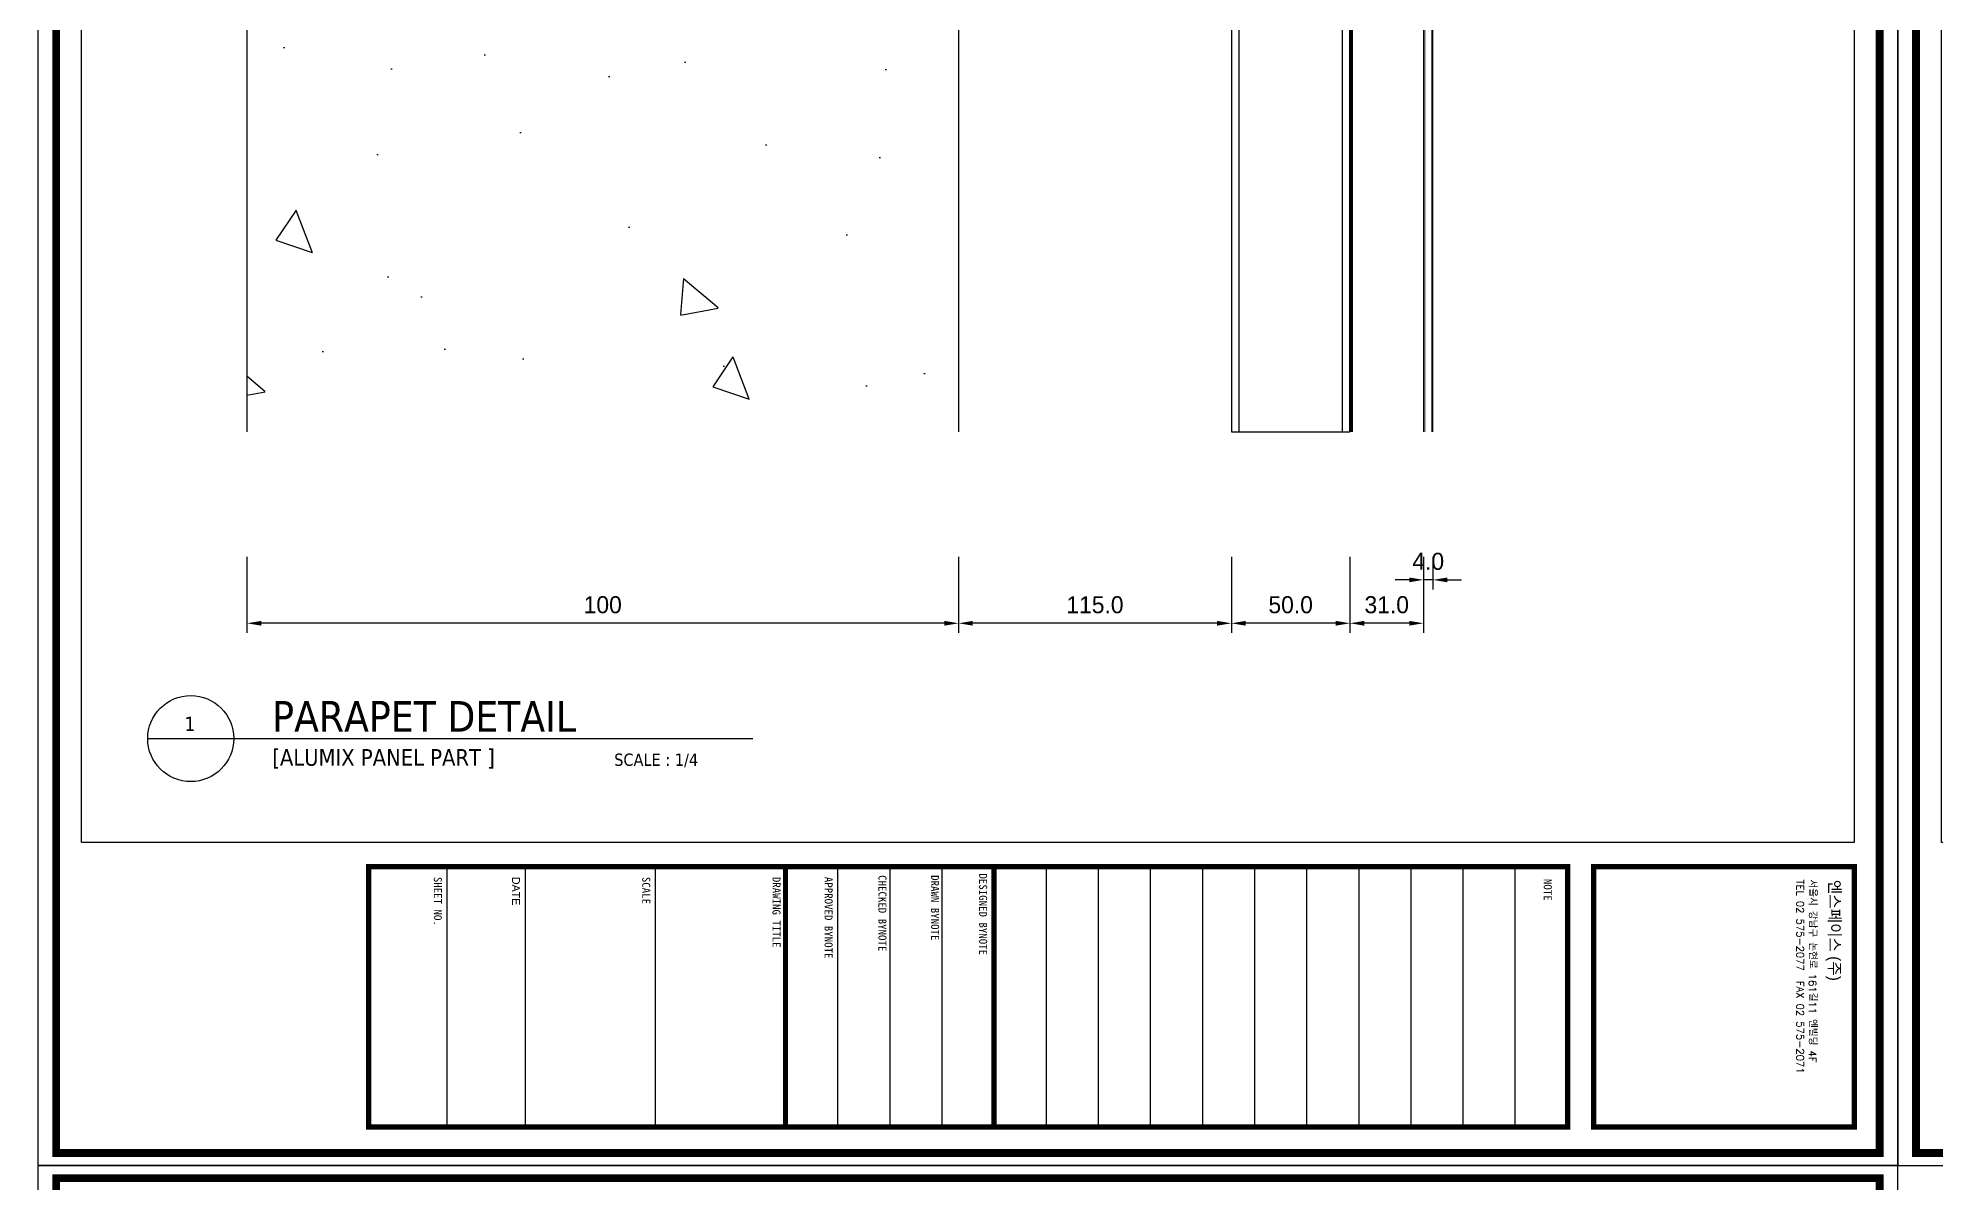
# Model space of a CAD drawing. Header units: millimetres. Extents: x 7297 to 60227, y -7497 to 19324.
# Drawn here: x 14381 to 15180, y 10069 to 10551 of the extents above; entities that cross this region are included whole.
import ezdxf

# ---------------------------------------------------------------- set-up
doc = ezdxf.new("R2010")
doc.units = ezdxf.units.MM
doc.linetypes.add('HIDDEN', pattern=[0.375, 0.25, -0.125])
doc.layers.add('NS_AL_PANEL', color=32, linetype='Continuous', lineweight=9)
for name, color, linetype in [('NS_COL_WHITE', 7, 'Continuous'), ('NS_COL_YELLOW', 2, 'Continuous'), ('NS_CON', 8, 'Continuous'), ('NS_DIM', 1, 'Continuous'), ('NS_FORM', 7, 'Continuous'), ('NS_FRAME', 253, 'Continuous'), ('NS_TEXT', 2, 'Continuous'), ('NS_WATERPROOF', 150, 'Continuous')]:
    doc.layers.add(name, color=color, linetype=linetype)
doc.styles.add('Expo M', font='Expo M.ttf')
doc.styles.add('HGTXT', font='romans.shx', dxfattribs={"bigfont": 'whgtxt.shx'})
doc.dimstyles.new('N-SPACE', dxfattribs={"dimscale": 4, "dimtxt": 1.8, "dimasz": 1.5, "dimexe": 1, "dimexo": 1, "dimgap": 1, "dimtad": 1, "dimtoh": 1, "dimdec": 1, "dimzin": 1, "dimdsep": 46, "dimtxsty": 'Expo M', "dimcen": 2, "dimclrd": 1, "dimclre": 1, "dimclrt": 2, "dimadec": 1, "dimazin": 0, "dimtfac": 1, "dimtdec": 1, "dimtix": 1, "dimtmove": 1, "dimatfit": 3, "dimfxl": 1, "dimtolj": 1, "dimtzin": 1, "dimarcsym": 0})

# ---------------------------------------------------------------- blocks, each defined once
blk = doc.blocks.new('AL-TEMPLATE')
at = {"color": 8}
for p, q in [((2716.817341244991, 1392.968256307027), (2800.017341244944, 1392.968256307027)), ((2716.817341244991, 1376.328256307072), (2800.017341244944, 1376.328256307072)), ((2716.817341244991, 1359.688256307058), (2800.017341244944, 1359.688256307058)), ((2716.817341244991, 1343.048256307044), (2800.017341244944, 1343.048256307044)), ((2716.817341244991, 1326.40825630703), (2800.017341244944, 1326.40825630703)), ((2716.817341244991, 1309.768256307074), (2800.017341244944, 1309.768256307074)), ((2716.817341244991, 1293.12825630706), (2800.017341244944, 1293.12825630706)), ((2716.817341244991, 1276.488256307046), (2800.017341244944, 1276.488256307046)), ((2716.817341244991, 1259.848256307032), (2800.017341244944, 1259.848256307032)), ((2716.817341244991, 1243.208256307193), (2800.017341244944, 1243.208256307193)), ((2716.817341244991, 1209.928256307106), (2800.017341244944, 1209.928256307106)), ((2716.817341244991, 1193.288256307093), (2800.017341244944, 1193.288256307093)), ((2716.817341244991, 1176.648256307137), (2800.017341244944, 1176.648256307137)), ((2716.817341244991, 1118.408256307088), (2800.017341244944, 1118.408256307088)), ((2716.817341244991, 1076.808256307053), (2800.017341244944, 1076.808256307053)), ((2716.817341244991, 1051.848256307032), (2800.017341244944, 1051.848256307032))]:
    blk.add_line(p, q, dxfattribs=at)
at = {"color": 7, "ltscale": 2}
blk.add_lwpolyline([(1972.337341245009, 1515.248256307055), (1972.337341245009, 921.2482563070553), (2812.337341245009, 921.2482563070553), (2812.337341245009, 1515.248256307055)], close=True, dxfattribs=at)
at = {"color": 8}
for points, const_width in [([(1976.337341245009, 1509.448256307067), (2808.337341245009, 1509.448256307067), (2808.337341245009, 927.0482563070436), (1976.337341245009, 927.0482563070436)], 2.49600000000001), ([(2716.817341244991, 1501.315819858999), (2800.017341244944, 1501.315819858999), (2800.017341244944, 1418.115819859046), (2716.817341244991, 1418.115819859046)], 1.664000000000007), ([(2716.817341244991, 1409.795819859039), (2800.017341244944, 1409.795819859039), (2800.017341244944, 1026.888256307069), (2716.817341244991, 1026.888256307069)], 1.664000000000007)]:
    blk.add_lwpolyline(points, close=True, dxfattribs=dict(at, const_width=const_width))
at = {"color": 9}
blk.add_lwpolyline([(1984.073093346065, 1501.315819858999), (2709.081589143934, 1501.315819858999), (2709.081589143934, 935.1806927550533), (1984.073093346065, 935.1806927550533)], close=True, dxfattribs=at)
at = {"color": 8, "const_width": 1.664000000000007}
for points in [[(2716.817341244991, 1226.56825630712), (2800.017341244944, 1226.56825630712)], [(2716.817341244991, 1160.008256307123), (2800.017341244944, 1160.008256307123)]]:
    blk.add_lwpolyline(points, dxfattribs=at)
at = {"color": 146, "true_color": 0x105689, "insert": (2721.064084730931, 1496.933776893115), "char_height": 3.669809794559644, "attachment_point": 1, "style": 'HGTXT'}
blk.add_mtext('{\\fExpo M|b0|i0|c129|p18;엔스페이스 (주)}', dxfattribs=at)
at = {"insert": (2720.942790329573, 1489.171685933317), "char_height": 2.348678268518172, "attachment_point": 1, "style": 'HGTXT'}
blk.add_mtext('서울시 강남구 논현로 161길11 엔빌딩 4F\\PTEL 02 575-2077  FAX 02 575-2071', dxfattribs=at)
at = {"color": 8, "char_height": 2.555904000000012, "attachment_point": 1}
for s, insert, width in [('NOTE', (2720.758984766413, 1404.725116502454), 438.9675663360018), ('DESIGNED BYNOTE', (2719.009706649907, 1224.393257073029), 438.9675663360018), ('DRAWN BYNOTE', (2719.557141416684, 1209.040793254466), 438.9675663360018), ('CHECKED BYNOTE', (2719.557141416684, 1192.245637713368), 438.9675663360018), ('APPROVED BYNOTE', (2720.104568006915, 1175.040101810959), 438.9675663360018), ('DRAWING TITLE', (2720.104568006915, 1158.400101811003), 438.9675264000018), ('SCALE', (2720.104568006915, 1116.800101810968), 438.9675264000018), ('{\\fﾱﾼﾸﾲ|b0|i0|c129|p49;DATE}', (2720.104568006915, 1075.200101810875), 438.9675264000018), ('SHEET NO.', (2720.104568006915, 1050.240101810912), 438.9675264000018)]:
    blk.add_mtext(s, dxfattribs=dict(at, insert=insert, width=width))
blk = doc.blocks.new('*U211')
blk.add_lwpolyline([(0, 0), (50, 0), (50, 540.6167086481364), (0, 540.6167086481364)], close=True)
at = {"linetype": 'HIDDEN'}
blk.add_lwpolyline([(3.199999999999818, 0), (46.80000000000018, 0), (46.80000000000018, 540.6167086481364), (3.199999999999818, 540.6167086481364)], close=True, dxfattribs=at)
blk = doc.blocks.new('*D355')
at = {"layer": 'NS_DIM', "color": 1, "lineweight": -2, "transparency": 16777216}
for p, q in [((14468.62191735153, 10332.29809335801), (14468.62191735153, 10300.34602676816)), ((14768.62191735164, 10332.29809335795), (14768.62191735164, 10300.34602676816)), ((14762.62191735164, 10304.34602676816), (14474.62191735153, 10304.34602676816))]:
    blk.add_line(p, q, dxfattribs=at)
at = {"layer": 'NS_DIM', "color": 1, "transparency": 16777216}
for points in [[(14474.62191735153, 10305.34602676816), (14474.62191735153, 10303.34602676816), (14468.62191735153, 10304.34602676816)], [(14762.62191735164, 10305.34602676816), (14762.62191735164, 10303.34602676816), (14768.62191735164, 10304.34602676816)]]:
    blk.add_solid(points, dxfattribs=at)
at = {"layer": 'NS_DIM', "color": 2, "transparency": 16777216, "insert": (14618.62191735158, 10312.12602676816), "char_height": 7.2, "attachment_point": 5, "style": 'Expo M'}
blk.add_mtext('\\A1;100', dxfattribs=at)
blk = doc.blocks.new('*D354')
at = {"layer": 'NS_DIM', "color": 1, "lineweight": -2, "transparency": 16777216}
for p, q in [((14883.62191735193, 10332.29809335798), (14883.62191735193, 10300.34602676816)), ((14933.62191735193, 10332.29809335795), (14933.62191735193, 10300.34602676816)), ((14927.62191735193, 10304.34602676816), (14889.62191735193, 10304.34602676816))]:
    blk.add_line(p, q, dxfattribs=at)
at = {"layer": 'NS_DIM', "color": 1, "transparency": 16777216}
for points in [[(14889.62191735193, 10305.34602676816), (14889.62191735193, 10303.34602676816), (14883.62191735193, 10304.34602676816)], [(14927.62191735193, 10305.34602676816), (14927.62191735193, 10303.34602676816), (14933.62191735193, 10304.34602676816)]]:
    blk.add_solid(points, dxfattribs=at)
at = {"layer": 'NS_DIM', "color": 2, "transparency": 16777216, "insert": (14908.62191735193, 10312.12602676816), "char_height": 7.2, "attachment_point": 5, "style": 'Expo M'}
blk.add_mtext('\\A1;50.0', dxfattribs=at)
blk = doc.blocks.new('*D353')
at = {"layer": 'NS_DIM', "color": 1, "lineweight": -2, "transparency": 16777216}
for p, q in [((14933.62191735193, 10332.29809335795), (14933.62191735193, 10300.34602676816)), ((14964.62191735211, 10332.29809335795), (14964.62191735211, 10300.34602676816)), ((14958.62191735211, 10304.34602676816), (14939.62191735193, 10304.34602676816))]:
    blk.add_line(p, q, dxfattribs=at)
at = {"layer": 'NS_DIM', "color": 1, "transparency": 16777216}
for points in [[(14939.62191735193, 10305.34602676816), (14939.62191735193, 10303.34602676816), (14933.62191735193, 10304.34602676816)], [(14958.62191735211, 10305.34602676816), (14958.62191735211, 10303.34602676816), (14964.62191735211, 10304.34602676816)]]:
    blk.add_solid(points, dxfattribs=at)
at = {"layer": 'NS_DIM', "color": 2, "transparency": 16777216, "insert": (14949.12191735202, 10312.12602676816), "char_height": 7.2, "attachment_point": 5, "style": 'Expo M'}
blk.add_mtext('\\A1;31.0', dxfattribs=at)
blk = doc.blocks.new('*D352')
at = {"layer": 'NS_DIM', "color": 1, "lineweight": -2, "transparency": 16777216}
for p, q in [((14964.62191735211, 10332.29809335795), (14964.62191735211, 10318.6521622502)), ((14968.62191735205, 10332.29809335795), (14968.62191735205, 10318.6521622502)), ((14958.62191735211, 10322.6521622502), (14952.62191735211, 10322.6521622502)), ((14968.62191735205, 10322.6521622502), (14964.62191735211, 10322.6521622502)), ((14974.62191735205, 10322.6521622502), (14980.62191735205, 10322.6521622502))]:
    blk.add_line(p, q, dxfattribs=at)
at = {"layer": 'NS_DIM', "color": 1, "transparency": 16777216}
for points in [[(14958.62191735211, 10323.6521622502), (14958.62191735211, 10321.6521622502), (14964.62191735211, 10322.6521622502)], [(14974.62191735205, 10323.6521622502), (14974.62191735205, 10321.6521622502), (14968.62191735205, 10322.6521622502)]]:
    blk.add_solid(points, dxfattribs=at)
at = {"layer": 'NS_DIM', "color": 2, "transparency": 16777216, "insert": (14966.62191735208, 10330.4321622502), "char_height": 7.2, "attachment_point": 5, "style": 'Expo M'}
blk.add_mtext('\\A1;4.0', dxfattribs=at)
blk = doc.blocks.new('*D351')
at = {"layer": 'NS_DIM', "color": 1, "lineweight": -2, "transparency": 16777216}
for p, q in [((14768.62191735164, 10332.29809335798), (14768.62191735164, 10300.34602676816)), ((14883.62191735193, 10332.29809335798), (14883.62191735193, 10300.34602676816)), ((14877.62191735193, 10304.34602676816), (14774.62191735164, 10304.34602676816))]:
    blk.add_line(p, q, dxfattribs=at)
at = {"layer": 'NS_DIM', "color": 1, "transparency": 16777216}
for points in [[(14774.62191735164, 10305.34602676816), (14774.62191735164, 10303.34602676816), (14768.62191735164, 10304.34602676816)], [(14877.62191735193, 10305.34602676816), (14877.62191735193, 10303.34602676816), (14883.62191735193, 10304.34602676816)]]:
    blk.add_solid(points, dxfattribs=at)
at = {"layer": 'NS_DIM', "color": 2, "transparency": 16777216, "insert": (14826.12191735179, 10312.12602676816), "char_height": 7.2, "attachment_point": 5, "style": 'Expo M'}
blk.add_mtext('\\A1;115.0', dxfattribs=at)

msp = doc.modelspace()

# ---------------------------------------------------------------- hatches: boundary and pattern name
at = {"layer": 'NS_CON'}
h = msp.add_hatch(dxfattribs=at)
h.set_pattern_fill('AR-CONC', color=256, angle=-90.00000000000001)
h.set_pattern_definition([(320, (24352.90987582665, -106420.8352156054), (-15.93908553890312, -182.184668996004), [19.05, -209.55]), (265, (24352.90987582665, -106420.8352156054), (191.0568452390351, 35.24342142496931), [15.24, -167.64058417]), (10.45144469999994, (24351.5816223266, -106436.0172226054), (175.1177519121951, -146.9412470903533), [16.19000879999999, -178.0902445999999]), (316.1842, (24403.70987582669, -106420.8352156054), (-42.0423279327272, -271.0790408921299), [28.575, -314.325]), (6.635557609999901, (24400.2063758267, -106443.4251156054), (247.4261245977215, -237.4041340515031), [24.28502314, -267.13560816]), (261.18415117, (24403.70987582669, -106420.8352156054), (247.4261245855326, -237.4041340649771), [22.85996707, -251.45973192]), (291, (24391.00987582662, -106446.2352156054), (-102.2651981870876, -151.6143912691325), [19.05, -209.55]), (236, (24391.00987582662, -106446.2352156054), (184.1879661223193, -61.80202834764711), [15.24, -167.64]), (341.4514449999999, (24382.48777592668, -106458.8697482054), (81.9227688859052, -213.4164192787162), [16.1900088, -178.0899376]), (307.5, (24352.90987582665, -106420.8352156054), (84.55503887315311, -3.088603250591832), [0, -165.607999999999, 0, -170.179999999999, 0, -168.274999999999]), (277.5, (24352.90987582665, -106420.8352156054), (100.1805748181195, -66.81966251030576), [0, -97.02799999999998, 0, -161.798, 0, -64.13499999999999]), (237.5, (24352.90987582665, -106364.1932156054), (-5.728743992673468, -135.5905951668714), [0, -63.5, 0, -198.12, 0, -262.89]), (227.5, (24352.90987582665, -106338.7932156054), (25.426491033333, -148.129181386018), [0, -82.55, 0, -131.572, 0, -186.69])])
h.paths.add_polyline_path([(14768.6219173304, 10385.13710937502), (14768.62191733028, 10905.25380357272), (14468.62191735158, 10905.25380357272), (14468.6219173517, 10385.13710937499)])

# ---------------------------------------------------------------- linework, layer by layer
at = {"layer": 'NS_AL_PANEL'}
for p, q in [((14968.12191735141, 10385.13710937499), (14968.12191735205, 10957.7538035728)), ((14968.62191735211, 10958.25380357277), (14968.62191735205, 10385.13710937499)), ((14964.62191735333, 10385.13710937502), (14964.62191735187, 10954.25380357277)), ((14965.12191735199, 10385.13710937499), (14965.12191735199, 10954.7538035728))]:
    msp.add_line(p, q, dxfattribs=at)
at = {"layer": 'NS_COL_WHITE'}
msp.add_line((14426.79533165015, 10255.72137833103), (14681.93921316063, 10255.72137833103), dxfattribs=at)
msp.add_circle((14444.93518445015, 10255.72137833103), 18.1398528, dxfattribs=at)
at = {"layer": 'NS_COL_YELLOW'}
for p, q in [((14468.62191735158, 10905.25380357277), (14468.62191735153, 10385.13710937505)), ((14768.62191735158, 10905.25380357277), (14768.62191735164, 10385.13710937502))]:
    msp.add_line(p, q, dxfattribs=at)
at = {"layer": 'NS_WATERPROOF', "ltscale": 3}
for p, q in [((14934.12191746736, 10385.13710937502), (14934.121917468, 10976.75380357272)), ((14934.62191746812, 10385.13710937502), (14934.62191746887, 10976.75380357272))]:
    msp.add_line(p, q, dxfattribs=at)

# ---------------------------------------------------------------- block references
at = {"layer": 'NS_FORM', "xscale": 1.32, "yscale": 1.32, "zscale": 1.32, "rotation": 270}
for p in [(13164.46976773176, 13787.94363914827), (13948.54976773176, 13787.94363914827), (13164.46976773176, 12679.14363914827)]:
    msp.add_blockref('AL-TEMPLATE', p, dxfattribs=at)
at = {"layer": 'NS_FRAME', "rotation": 180}
msp.add_blockref('*U211', (14933.62191735199, 10925.75381802315), dxfattribs=at)

# ---------------------------------------------------------------- texts
at = {"layer": 'NS_TEXT', "attachment_point": 7}
for s, insert, char_height, width, line_spacing_factor in [('{\\fTahoma|b0|i0|c129|p34;PARAPET\\fTahoma|b0|i0|c0|p34; DETAIL}', (14479.29068219653, 10258.60118227418), 12.96, 221.9291590794782, 0.9638554216867472), ('\\fTahoma;1', (14442.32739630065, 10258.90088846751), 6, 8.941935483870967, 0.9638554216867472), ('\\fTahoma;[ALUMIX PANEL PART ]', (14479.29068219653, 10243.01523912297), 7, 105.1354838709677, 0.9638554216867471), ('\\fTahoma;SCALE : 1/4', (14623.44855046909, 10243.56003912295), 5.183999999999999, 42.07401290322579, 0.9638554216867471)]:
    msp.add_mtext(s, dxfattribs=dict(at, insert=insert, char_height=char_height, width=width, line_spacing_factor=line_spacing_factor))

# ---------------------------------------------------------------- dimensions: what is measured, and where the dimension line sits
at = {"layer": 'NS_DIM'}
dim = msp.add_linear_dim(base=(14468.62191735153, 10304.34602676816), p1=(14768.62191735164, 10336.29809335795), p2=(14468.62191735153, 10336.29809335801), angle=180, text='100', dimstyle='N-SPACE', dxfattribs=at)
dim.commit()
dim.dimension.update_dxf_attribs({"geometry": '*D355', "text_midpoint": (14618.62191735158, 10312.12602676816)})
for base, p1, p2, picture, middle in [((14768.62191735164, 10304.34602676816), (14883.62191735193, 10336.29809335798), (14768.62191735164, 10336.29809335798), '*D351', (14826.12191735179, 10312.12602676816)), ((14883.62191735193, 10304.34602676816), (14933.62191735193, 10336.29809335795), (14883.62191735193, 10336.29809335798), '*D354', (14908.62191735193, 10312.12602676816)), ((14933.62191735193, 10304.34602676816), (14964.62191735211, 10336.29809335795), (14933.62191735193, 10336.29809335795), '*D353', (14949.12191735202, 10312.12602676816)), ((14964.62191735211, 10322.6521622502), (14968.62191735205, 10336.29809335795), (14964.62191735211, 10336.29809335795), '*D352', (14966.62191735208, 10330.4321622502))]:
    dim = msp.add_linear_dim(base=base, p1=p1, p2=p2, angle=180, dimstyle='N-SPACE', dxfattribs=at)
    dim.commit()
    dim.dimension.update_dxf_attribs({"geometry": picture, "text_midpoint": middle})

doc.saveas('drawing.dxf')
